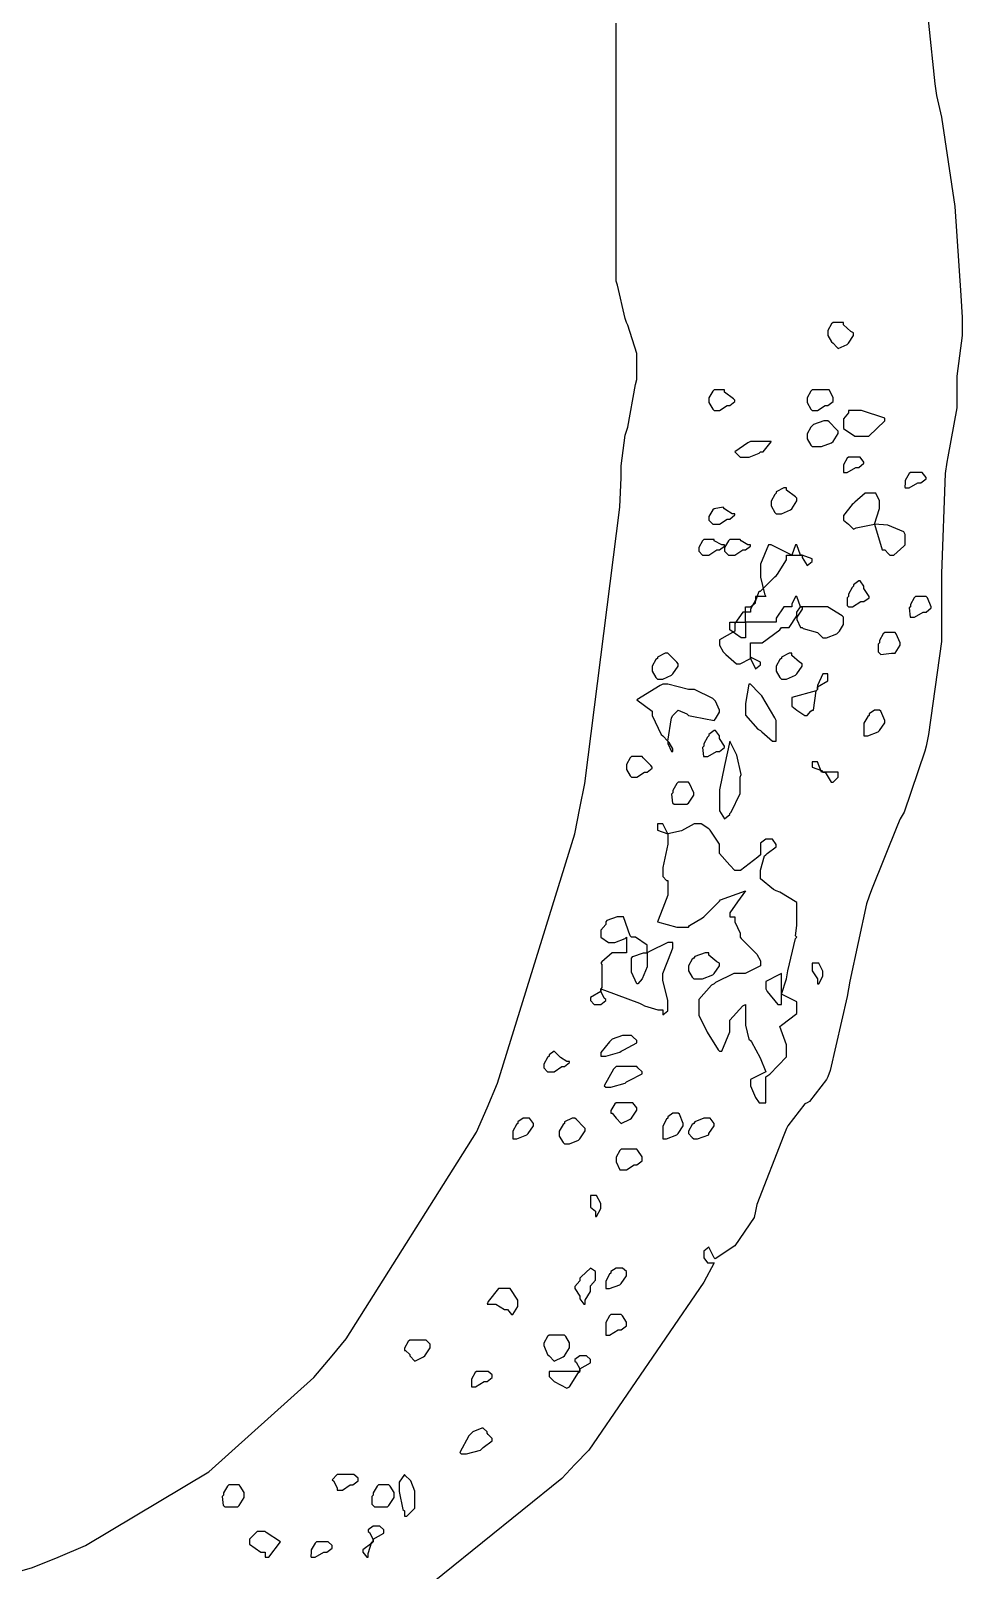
# Model space of a CAD drawing. Extents: x 71 to 283, y 22 to 328.
# Drawn here: x 180.54 to 186.9, y 55.51 to 66.02 of the extents above; entities that cross this region are included whole.
import ezdxf

# ---------------------------------------------------------------- set-up
doc = ezdxf.new("R2010")
doc.units = 0
doc.header["$MEASUREMENT"] = 0

msp = doc.modelspace()

# ---------------------------------------------------------------- linework, layer by layer
at = {"color": 7}
for points in [[(186.628, 66.4905), (186.716, 65.6608), (186.726, 65.5807), (186.76, 65.4322), (186.852, 64.8229), (186.892, 64.2151), (186.902, 64.0652), (186.902, 64.0652), (186.902, 63.9424), (186.866, 63.664), (186.866, 63.5702), (186.866, 63.4478), (186.804, 63.1126), (186.796, 63.077), (186.786, 62.9984), (186.76, 62.3164), (186.76, 62.0889), (186.76, 61.8518), (186.672, 61.2165), (186.655, 61.1367), (186.646, 61.1022), (186.505, 60.6859), (186.479, 60.6418), (186.461, 60.5977), (186.283, 60.1567), (186.267, 60.1126), (186.249, 60.0604), (186.134, 59.5327), (186.126, 59.479), (186.116, 59.4265), (186.001, 58.922), (185.984, 58.8779), (185.975, 58.8617), (185.86, 58.7114), (185.844, 58.7015), (185.826, 58.6934), (185.71, 58.5431), (185.702, 58.5251), (185.684, 58.481), (185.499, 58.0058), (185.491, 57.9617), (185.481, 57.9176), (185.349, 57.7247), (185.215, 57.6365), (185.208, 57.6432), (185.172, 57.7152), (185.172, 57.7152), (185.138, 57.6887), (185.138, 57.6792), (185.138, 57.6792), (185.138, 57.6531), (185.138, 57.6432), (185.138, 57.6432), (185.163, 57.609), (185.172, 57.609), (185.172, 57.609), (185.208, 57.609), (185.208, 57.609), (185.137, 57.4767), (184.352, 56.3301), (184.256, 56.2321), (184.168, 56.1358), (183.084, 55.2619)], [(179.638, 55.2633), (180.552, 55.5279), (180.728, 55.5985), (180.913, 55.6782), (181.755, 56.1813), (182.474, 56.8247), (182.598, 56.9736), (182.695, 57.0893), (183.585, 58.5004), (183.657, 58.6673), (183.727, 58.8352), (184.255, 60.5374), (184.29, 60.7138), (184.325, 60.8817), (184.563, 62.7683), (184.573, 62.9708), (184.573, 63.0509), (184.599, 63.2615), (184.609, 63.2876), (184.617, 63.3155), (184.67, 63.6062), (184.679, 63.6404), (184.679, 63.6683), (184.679, 63.7275), (184.679, 63.7466), (184.679, 63.8182), (184.617, 64.0126), (184.609, 64.0292), (184.599, 64.0567), (184.547, 64.2856), (184.539, 64.3117), (184.539, 64.3393), (184.539, 64.3985), (184.539, 64.4179), (184.539, 64.7361), (184.539, 65.4498), (184.539, 65.6869), (184.539, 65.7849), (184.539, 66.004), (184.539, 66.0756)]]:
    msp.add_lwpolyline(points, dxfattribs=at)
for points in [[(186.09, 64.0292), (186.072, 64.0292), (186.032, 64.0292), (186.02, 64.0292), (186.01, 64.0211), (185.984, 63.9755), (185.984, 63.959), (185.984, 63.9424), (186.01, 63.8983), (186.02, 63.8888), (186.02, 63.8888), (186.045, 63.8623), (186.054, 63.8528), (186.054, 63.8528), (186.116, 63.8803), (186.126, 63.8888), (186.126, 63.8888), (186.16, 63.9424), (186.16, 63.959), (186.142, 63.9685), (186.09, 64.014), (186.09, 64.0292)], [(185.279, 63.5702), (185.261, 63.5702), (185.221, 63.5702), (185.208, 63.5702), (185.199, 63.5621), (185.172, 63.5166), (185.172, 63.5), (185.172, 63.4834), (185.199, 63.4393), (185.208, 63.4298), (185.208, 63.4298), (185.234, 63.4298), (185.244, 63.4298), (185.244, 63.4298), (185.297, 63.464), (185.315, 63.464), (185.315, 63.464), (185.349, 63.4919), (185.349, 63.5), (185.339, 63.5095), (185.279, 63.555), (185.279, 63.5702)], [(185.984, 63.5702), (185.957, 63.5702), (185.897, 63.5702), (185.878, 63.5702), (185.868, 63.5621), (185.844, 63.5166), (185.844, 63.5), (185.844, 63.4834), (185.868, 63.4393), (185.878, 63.4298), (185.878, 63.4298), (185.914, 63.4298), (185.914, 63.4298), (185.914, 63.4298), (185.966, 63.464), (185.984, 63.464), (185.984, 63.464), (186.02, 63.4919), (186.02, 63.5), (186.02, 63.518), (185.993, 63.5702), (185.984, 63.5702)], [(186.373, 63.3596), (186.373, 63.3772), (186.213, 63.4298), (186.16, 63.4298), (186.16, 63.4298), (186.126, 63.4298), (186.126, 63.4298), (186.126, 63.4132), (186.09, 63.3734), (186.09, 63.3596), (186.09, 63.3596), (186.09, 63.3331), (186.09, 63.3236), (186.09, 63.307), (186.169, 63.2534), (186.196, 63.2534), (186.196, 63.2534), (186.221, 63.2534), (186.231, 63.2534), (186.265, 63.2534), (186.373, 63.3596), (186.373, 63.3596)], [(185.984, 63.3596), (185.957, 63.3596), (185.886, 63.3331), (185.878, 63.3236), (185.868, 63.3155), (185.844, 63.27), (185.844, 63.2534), (185.844, 63.2368), (185.868, 63.1927), (185.878, 63.1832), (185.878, 63.1832), (185.904, 63.1832), (185.914, 63.1832), (185.94, 63.1832), (186.01, 63.2093), (186.02, 63.2174), (186.02, 63.2174), (186.054, 63.2714), (186.054, 63.2876), (186.045, 63.2975), (185.993, 63.3511), (185.984, 63.3596)], [(185.597, 63.2174), (185.561, 63.2174), (185.481, 63.2174), (185.455, 63.2174), (185.437, 63.2093), (185.349, 63.1472), (185.349, 63.1472), (185.349, 63.1472), (185.375, 63.1211), (185.385, 63.1112), (185.385, 63.1112), (185.421, 63.1112), (185.421, 63.1112), (185.447, 63.1112), (185.516, 63.1391), (185.525, 63.1472), (185.543, 63.1472), (185.598, 63.216), (185.597, 63.2174), (185.597, 63.2174), (185.597, 63.2174), (185.597, 63.2174)], [(186.09, 63.0068), (186.09, 63.0068), (186.09, 63.0068), (186.09, 63.0068), (186.116, 63.0068), (186.176, 63.041), (186.196, 63.041), (186.196, 63.041), (186.231, 63.0686), (186.231, 63.077), (186.231, 63.077), (186.205, 63.1112), (186.196, 63.1112), (186.178, 63.1112), (186.139, 63.1112), (186.126, 63.1112), (186.116, 63.1031), (186.09, 63.0576), (186.09, 63.041), (186.09, 63.041), (186.09, 63.0163), (186.09, 63.0068)], [(186.513, 62.9006), (186.539, 62.9006), (186.599, 62.9348), (186.619, 62.9348), (186.619, 62.9348), (186.655, 62.9627), (186.655, 62.9708), (186.655, 62.9708), (186.628, 63.0068), (186.619, 63.0068), (186.601, 63.0068), (186.562, 63.0068), (186.549, 63.0068), (186.539, 62.9984), (186.513, 62.9514), (186.513, 62.9348), (186.513, 62.9348), (186.509, 62.9049), (186.513, 62.9006)], [(185.702, 62.9006), (185.702, 62.9006), (185.702, 62.9006), (185.702, 62.9006), (185.684, 62.9006), (185.631, 62.8745), (185.631, 62.8646), (185.622, 62.8565), (185.597, 62.811), (185.597, 62.7944), (185.597, 62.7779), (185.622, 62.7338), (185.631, 62.7242), (185.631, 62.7242), (185.657, 62.7242), (185.667, 62.7242), (185.667, 62.7242), (185.728, 62.7503), (185.738, 62.7585), (185.738, 62.7585), (185.773, 62.8124), (185.773, 62.8304), (185.764, 62.84), (185.702, 62.8855), (185.702, 62.9006)], [(185.279, 62.7585), (185.279, 62.7585), (185.279, 62.7585), (185.279, 62.7585), (185.27, 62.7683), (185.208, 62.7585), (185.208, 62.7585), (185.199, 62.7503), (185.172, 62.7048), (185.172, 62.6883), (185.172, 62.6801), (185.199, 62.654), (185.208, 62.654), (185.208, 62.654), (185.234, 62.654), (185.244, 62.654), (185.244, 62.654), (185.297, 62.6883), (185.315, 62.6883), (185.315, 62.6883), (185.349, 62.7158), (185.349, 62.7242), (185.331, 62.7242), (185.287, 62.7503), (185.279, 62.7585)], [(186.303, 62.654), (186.303, 62.654), (186.355, 62.4777), (186.373, 62.4777), (186.373, 62.4777), (186.398, 62.4512), (186.407, 62.4417), (186.434, 62.4417), (186.504, 62.5038), (186.513, 62.5119), (186.513, 62.5299), (186.513, 62.5697), (186.513, 62.5821), (186.504, 62.6001), (186.395, 62.6456), (186.303, 62.654), (186.303, 62.654), (186.303, 62.654), (186.337, 62.7599), (186.337, 62.7944), (186.337, 62.8124), (186.311, 62.8646), (186.303, 62.8646), (186.303, 62.8646), (186.275, 62.8646), (186.267, 62.8646), (186.239, 62.8646), (186.169, 62.804), (186.16, 62.7944), (186.151, 62.7863), (186.09, 62.7133), (186.09, 62.6883), (186.09, 62.6801), (186.126, 62.654), (186.126, 62.654), (186.126, 62.654), (186.16, 62.6181), (186.16, 62.6181), (186.177, 62.6276), (186.303, 62.654), (186.303, 62.654)], [(185.208, 62.5479), (185.19, 62.5479), (185.15, 62.5479), (185.138, 62.5479), (185.128, 62.5394), (185.102, 62.4939), (185.102, 62.4777), (185.102, 62.4692), (185.128, 62.4417), (185.138, 62.4417), (185.138, 62.4417), (185.163, 62.4417), (185.172, 62.4417), (185.172, 62.4417), (185.226, 62.4777), (185.244, 62.4777), (185.244, 62.4777), (185.279, 62.5038), (185.279, 62.5119), (185.261, 62.5119), (185.208, 62.5394), (185.208, 62.5479)], [(185.808, 62.0889), (185.808, 62.0723), (185.773, 62.0187), (185.773, 62.0187), (185.773, 62.0021), (185.798, 61.9485), (185.808, 61.9485), (185.816, 61.94), (185.914, 61.9125), (185.914, 61.9125), (185.95, 61.8765), (185.976, 61.8765), (186.045, 61.9044), (186.054, 61.9125), (186.063, 61.922), (186.09, 61.9675), (186.09, 61.9827), (186.09, 61.9827), (186.09, 62.0102), (186.09, 62.0187), (186.081, 62.0282), (185.981, 62.0889), (185.95, 62.0889), (185.95, 62.0889), (185.842, 62.0889), (185.808, 62.0889), (185.798, 62.0889), (185.773, 62.1591), (185.773, 62.1591), (185.764, 62.1591), (185.738, 62.1069), (185.738, 62.0889), (185.738, 62.0889), (185.71, 62.0889), (185.702, 62.0889), (185.684, 62.0889), (185.631, 62.0102), (185.631, 61.9827), (185.578, 61.9827), (185.459, 61.9827), (185.421, 61.9827), (185.421, 62.0102), (185.421, 62.0695), (185.421, 62.0889), (185.421, 62.0889), (185.455, 62.0889), (185.455, 62.0889), (185.455, 62.0889), (185.491, 62.1164), (185.491, 62.1249), (185.491, 62.1249), (185.516, 62.1951), (185.525, 62.1951), (185.534, 62.2046), (185.622, 62.2928), (185.631, 62.3013), (185.64, 62.3108), (185.702, 62.4099), (185.702, 62.4417), (185.728, 62.4417), (185.787, 62.4417), (185.808, 62.4417), (185.808, 62.4251), (185.844, 62.3715), (185.844, 62.3715), (185.844, 62.3715), (185.878, 62.3976), (185.878, 62.4057), (185.878, 62.4156), (185.808, 62.4417), (185.808, 62.4417), (185.798, 62.4417), (185.773, 62.5119), (185.773, 62.5119), (185.764, 62.5119), (185.738, 62.4417), (185.738, 62.4417), (185.738, 62.4417), (185.597, 62.5119), (185.597, 62.5119), (185.579, 62.5119), (185.525, 62.3796), (185.525, 62.3355), (185.525, 62.2914), (185.552, 62.1771), (185.561, 62.1591), (185.543, 62.1591), (185.503, 62.1591), (185.491, 62.1591), (185.491, 62.133), (185.455, 62.0737), (185.455, 62.0529), (185.455, 62.0529), (185.429, 62.0529), (185.421, 62.0529), (185.403, 62.0529), (185.349, 61.9746), (185.349, 61.9485), (185.349, 61.922), (185.244, 61.8628), (185.244, 61.8423), (185.244, 61.8257), (185.269, 61.7816), (185.279, 61.7721), (185.287, 61.7636), (185.36, 61.7001), (185.385, 61.7001), (185.455, 61.7361), (185.491, 61.6659), (185.491, 61.6659), (185.525, 61.692), (185.525, 61.7001), (185.525, 61.71), (185.461, 61.7418), (185.455, 61.7361), (185.455, 61.7636), (185.455, 61.8229), (185.455, 61.8423), (185.455, 61.8423), (185.491, 61.8423), (185.491, 61.8423), (185.535, 61.8423), (185.657, 61.9305), (185.667, 61.9485), (185.667, 61.9485), (185.692, 61.9485), (185.702, 61.9485), (185.72, 61.9485), (185.773, 62.0268), (185.773, 62.0529), (185.773, 62.0529), (185.798, 62.0889), (185.808, 62.0889)], [(185.385, 62.5479), (185.367, 62.5479), (185.327, 62.5479), (185.315, 62.5479), (185.305, 62.5394), (185.279, 62.4939), (185.279, 62.4777), (185.279, 62.4692), (185.305, 62.4417), (185.315, 62.4417), (185.315, 62.4417), (185.339, 62.4417), (185.349, 62.4417), (185.349, 62.4417), (185.403, 62.4777), (185.421, 62.4777), (185.421, 62.4777), (185.455, 62.5038), (185.455, 62.5119), (185.437, 62.5119), (185.393, 62.5394), (185.385, 62.5479)], [(186.126, 62.0889), (186.152, 62.0889), (186.21, 62.1249), (186.231, 62.1249), (186.231, 62.1249), (186.267, 62.151), (186.267, 62.1591), (186.267, 62.1591), (186.231, 62.2131), (186.231, 62.2293), (186.231, 62.2293), (186.205, 62.2653), (186.196, 62.2653), (186.196, 62.2653), (186.16, 62.2392), (186.16, 62.2293), (186.151, 62.2212), (186.126, 62.1757), (186.126, 62.1591), (186.116, 62.151), (186.116, 62.0984), (186.126, 62.0889)], [(186.549, 62.0187), (186.575, 62.0187), (186.635, 62.0529), (186.655, 62.0529), (186.655, 62.0529), (186.69, 62.0808), (186.69, 62.0889), (186.69, 62.0889), (186.664, 62.151), (186.655, 62.1591), (186.637, 62.1591), (186.596, 62.1591), (186.583, 62.1591), (186.574, 62.151), (186.549, 62.1055), (186.549, 62.0889), (186.539, 62.0808), (186.546, 62.0187), (186.549, 62.0187)], [(185.421, 61.9827), (185.421, 61.9566), (185.421, 61.8973), (185.421, 61.8765), (185.393, 61.8765), (185.315, 61.9305), (185.315, 61.9485), (185.315, 61.9485), (185.315, 61.9746), (185.315, 61.9827), (185.341, 61.9827), (185.4, 61.9827), (185.421, 61.9827)], [(186.337, 61.7721), (186.345, 61.7636), (186.418, 61.7721), (186.443, 61.7721), (186.443, 61.7721), (186.479, 61.8257), (186.479, 61.8423), (186.479, 61.8423), (186.451, 61.9044), (186.443, 61.9125), (186.425, 61.9125), (186.385, 61.9125), (186.373, 61.9125), (186.363, 61.9044), (186.337, 61.8589), (186.337, 61.8423), (186.327, 61.8338), (186.327, 61.7816), (186.337, 61.7721)], [(184.892, 61.7721), (184.874, 61.7721), (184.82, 61.7456), (184.82, 61.7361), (184.81, 61.728), (184.785, 61.6825), (184.785, 61.6659), (184.785, 61.6493), (184.81, 61.6052), (184.82, 61.5957), (184.82, 61.5957), (184.846, 61.5957), (184.856, 61.5957), (184.856, 61.5957), (184.916, 61.6218), (184.926, 61.6299), (184.926, 61.6299), (184.962, 61.6839), (184.962, 61.7001), (184.952, 61.71), (184.9, 61.7636), (184.892, 61.7721)], [(185.738, 61.7721), (185.738, 61.7721), (185.738, 61.7721), (185.738, 61.7721), (185.72, 61.7721), (185.667, 61.7456), (185.667, 61.7361), (185.657, 61.728), (185.631, 61.6825), (185.631, 61.6659), (185.631, 61.6493), (185.657, 61.6052), (185.667, 61.5957), (185.667, 61.5957), (185.692, 61.5957), (185.702, 61.5957), (185.702, 61.5957), (185.764, 61.6218), (185.773, 61.6299), (185.773, 61.6299), (185.808, 61.6839), (185.808, 61.7001), (185.79, 61.71), (185.738, 61.7569), (185.738, 61.7721)], [(185.914, 61.5237), (185.904, 61.5156), (185.738, 61.4701), (185.738, 61.4535), (185.738, 61.4535), (185.738, 61.4288), (185.738, 61.4193), (185.738, 61.4109), (185.773, 61.3833), (185.773, 61.3833), (185.773, 61.3833), (185.826, 61.3473), (185.844, 61.3473), (185.844, 61.3473), (185.868, 61.3752), (185.878, 61.3833), (185.886, 61.3833), (185.904, 61.5156), (185.914, 61.5237), (185.914, 61.5417), (185.984, 61.583), (185.984, 61.5957), (185.984, 61.5957), (185.984, 61.6218), (185.984, 61.6299), (185.984, 61.6299), (185.958, 61.6299), (185.95, 61.6299), (185.95, 61.6299), (185.914, 61.5516), (185.914, 61.5237)], [(185.208, 61.3131), (185.216, 61.3227), (185.244, 61.3682), (185.244, 61.3833), (185.244, 61.3833), (185.216, 61.4454), (185.208, 61.4535), (185.199, 61.4634), (185.073, 61.5237), (185.032, 61.5237), (185.032, 61.5237), (184.892, 61.5597), (184.892, 61.5597), (184.892, 61.5597), (184.856, 61.5597), (184.856, 61.5597), (184.838, 61.5516), (184.679, 61.4535), (184.679, 61.4535), (184.679, 61.4535), (184.785, 61.3752), (184.785, 61.3473), (184.785, 61.3473), (184.846, 61.2165), (184.856, 61.2069), (184.856, 61.2069), (184.892, 61.171), (184.892, 61.171), (184.892, 61.1547), (184.916, 61.1008), (184.926, 61.1008), (184.926, 61.1188), (184.9, 61.1628), (184.892, 61.171), (184.892, 61.171), (184.916, 61.3311), (184.926, 61.3473), (184.962, 61.3833), (184.962, 61.3833), (185.022, 61.3572), (185.032, 61.3473), (185.067, 61.3392), (185.208, 61.3131), (185.208, 61.3131)], [(185.631, 61.171), (185.631, 61.2069), (185.631, 61.287), (185.631, 61.3131), (185.622, 61.3311), (185.534, 61.4811), (185.525, 61.4895), (185.516, 61.499), (185.455, 61.5597), (185.455, 61.5597), (185.445, 61.5597), (185.421, 61.4274), (185.421, 61.3833), (185.421, 61.3488), (185.507, 61.2525), (185.525, 61.2429), (185.534, 61.2345), (185.607, 61.171), (185.631, 61.171)], [(186.231, 61.2069), (186.231, 61.2069), (186.231, 61.2069), (186.231, 61.2069), (186.257, 61.2069), (186.327, 61.2345), (186.337, 61.2429), (186.337, 61.2429), (186.373, 61.2965), (186.373, 61.3131), (186.373, 61.3131), (186.345, 61.3752), (186.337, 61.3833), (186.337, 61.3833), (186.311, 61.3833), (186.303, 61.3833), (186.303, 61.3833), (186.267, 61.3572), (186.267, 61.3473), (186.257, 61.3392), (186.231, 61.2937), (186.231, 61.2771), (186.231, 61.2606), (186.231, 61.2069), (186.231, 61.2069)], [(185.138, 61.0665), (185.164, 61.0665), (185.224, 61.1008), (185.244, 61.1008), (185.244, 61.1008), (185.279, 61.1283), (185.279, 61.1367), (185.279, 61.1367), (185.244, 61.1904), (185.244, 61.2069), (185.244, 61.2069), (185.216, 61.2429), (185.208, 61.2429), (185.208, 61.2429), (185.172, 61.2165), (185.172, 61.2069), (185.163, 61.1988), (185.138, 61.1533), (185.138, 61.1367), (185.128, 61.1283), (185.135, 61.0665), (185.138, 61.0665)], [(185.315, 61.171), (185.315, 61.171), (185.279, 61.0044), (185.244, 60.839), (185.244, 60.784), (185.244, 60.7674), (185.244, 60.7275), (185.244, 60.7138), (185.244, 60.6958), (185.279, 60.6418), (185.279, 60.6418), (185.279, 60.6418), (185.315, 60.6697), (185.315, 60.6778), (185.323, 60.6873), (185.385, 60.8129), (185.385, 60.8542), (185.385, 60.8722), (185.385, 60.912), (185.385, 60.9244), (185.393, 60.9424), (185.363, 61.0747), (185.315, 61.171), (185.315, 61.171)], [(184.715, 61.0665), (184.697, 61.0665), (184.656, 61.0665), (184.643, 61.0665), (184.634, 61.0581), (184.609, 61.0112), (184.609, 60.9946), (184.609, 60.9783), (184.634, 60.9342), (184.643, 60.9244), (184.643, 60.9244), (184.67, 60.9244), (184.679, 60.9244), (184.679, 60.9244), (184.731, 60.9604), (184.749, 60.9604), (184.749, 60.9604), (184.785, 60.9865), (184.785, 60.9946), (184.775, 61.0044), (184.723, 61.0581), (184.715, 61.0665)], [(185.95, 60.9604), (185.966, 60.9604), (186.006, 60.8902), (186.02, 60.8902), (186.02, 60.8902), (186.045, 60.9163), (186.054, 60.9244), (186.054, 60.9244), (186.054, 60.9519), (186.054, 60.9604), (186.028, 60.9604), (185.95, 60.9604), (185.95, 60.9604), (185.94, 60.9604), (185.914, 61.0306), (185.914, 61.0306), (185.914, 61.0306), (185.886, 61.0306), (185.878, 61.0306), (185.878, 61.0306), (185.878, 61.0044), (185.878, 60.9946), (185.878, 60.9946), (185.94, 60.9699), (185.95, 60.9604)], [(184.926, 60.748), (184.926, 60.748), (184.926, 60.748), (184.926, 60.748), (184.934, 60.7399), (185.022, 60.7399), (185.032, 60.748), (185.032, 60.748), (185.068, 60.802), (185.068, 60.8182), (185.068, 60.8182), (185.04, 60.8817), (185.032, 60.8902), (185.014, 60.8902), (184.974, 60.8902), (184.962, 60.8902), (184.952, 60.8817), (184.926, 60.8348), (184.926, 60.8182), (184.916, 60.8101), (184.923, 60.748), (184.926, 60.748)], [(185.773, 59.8318), (185.773, 59.8318), (185.773, 59.8318), (185.773, 59.8318), (185.764, 59.8413), (185.773, 59.913), (185.773, 59.9362), (185.773, 59.9641), (185.773, 60.0234), (185.773, 60.0424), (185.773, 60.0699), (185.657, 60.1405), (185.631, 60.1486), (185.613, 60.1581), (185.525, 60.2312), (185.525, 60.2548), (185.525, 60.2904), (185.552, 60.3871), (185.561, 60.3952), (185.569, 60.4051), (185.631, 60.4502), (185.631, 60.4654), (185.631, 60.4654), (185.605, 60.5014), (185.597, 60.5014), (185.597, 60.5014), (185.569, 60.5014), (185.561, 60.5014), (185.561, 60.5014), (185.525, 60.4753), (185.525, 60.4654), (185.525, 60.4492), (185.525, 60.409), (185.525, 60.3952), (185.507, 60.3786), (185.388, 60.289), (185.349, 60.289), (185.315, 60.325), (185.315, 60.325), (185.244, 60.4051), (185.244, 60.4312), (185.244, 60.4668), (185.181, 60.5635), (185.172, 60.5716), (185.172, 60.5716), (185.119, 60.6076), (185.102, 60.6076), (185.072, 60.6076), (184.984, 60.5592), (184.892, 60.5374), (184.892, 60.5374), (184.856, 60.6076), (184.856, 60.6076), (184.828, 60.6076), (184.82, 60.6076), (184.82, 60.6076), (184.82, 60.5815), (184.82, 60.5716), (184.82, 60.5635), (184.892, 60.5374), (184.892, 60.5374), (184.892, 60.4668), (184.856, 60.3084), (184.856, 60.2548), (184.856, 60.2463), (184.882, 60.2188), (184.892, 60.2188), (184.892, 60.2022), (184.892, 60.1624), (184.892, 60.1486), (184.892, 60.1197), (184.856, 60.0301), (184.82, 59.9362), (184.82, 59.9362), (184.82, 59.9362), (184.952, 59.902), (184.996, 59.902), (184.996, 59.902), (185.032, 59.902), (185.032, 59.902), (185.04, 59.9115), (185.128, 59.9641), (185.138, 59.9722), (185.146, 59.9817), (185.234, 60.0699), (185.244, 60.0784), (185.252, 60.0879), (185.421, 60.1486), (185.421, 60.1486), (185.421, 60.1486), (185.367, 60.0742), (185.315, 59.9983), (185.315, 59.9722), (185.315, 59.9722), (185.339, 59.9722), (185.349, 59.9722), (185.349, 59.9376), (185.385, 59.8593), (185.385, 59.8318), (185.393, 59.8234), (185.481, 59.7352), (185.491, 59.7256), (185.499, 59.7172), (185.525, 59.6717), (185.525, 59.6554), (185.525, 59.6374), (185.419, 59.5835), (185.385, 59.5835), (185.341, 59.5835), (185.216, 59.5231), (185.208, 59.5133), (185.19, 59.5051), (185.102, 59.406), (185.102, 59.3729), (185.102, 59.3729), (185.102, 59.3467), (185.102, 59.3369), (185.102, 59.2998), (185.159, 59.1841), (185.234, 59.0642), (185.244, 59.0543), (185.261, 59.0543), (185.315, 59.1866), (185.315, 59.2307), (185.315, 59.2667), (185.403, 59.3644), (185.421, 59.3729), (185.421, 59.3467), (185.421, 59.2875), (185.421, 59.2667), (185.421, 59.2321), (185.445, 59.1358), (185.455, 59.1263), (185.463, 59.1178), (185.521, 59.0077), (185.561, 58.9139), (185.561, 58.9139), (185.561, 58.9139), (185.455, 58.8617), (185.455, 58.8437), (185.455, 58.8176), (185.491, 58.7375), (185.491, 58.7375), (185.491, 58.7375), (185.516, 58.7015), (185.525, 58.7015), (185.525, 58.7015), (185.561, 58.7015), (185.561, 58.7015), (185.561, 58.7456), (185.561, 58.8451), (185.561, 58.8779), (185.587, 58.8959), (185.702, 59.0158), (185.702, 59.0543), (185.702, 59.0984), (185.657, 59.2226), (185.667, 59.2307), (185.667, 59.2307), (185.773, 59.3108), (185.773, 59.3369), (185.773, 59.3369), (185.773, 59.3644), (185.773, 59.3729), (185.773, 59.3908), (185.667, 59.4431), (185.667, 59.4431), (185.702, 59.5492), (185.71, 59.6029), (185.764, 59.8234), (185.773, 59.8318)], [(184.433, 59.479), (184.433, 59.461), (184.362, 59.4212), (184.362, 59.4071), (184.362, 59.399), (184.387, 59.3729), (184.397, 59.3729), (184.397, 59.3729), (184.423, 59.3729), (184.433, 59.3729), (184.433, 59.3729), (184.467, 59.399), (184.467, 59.4071), (184.457, 59.4169), (184.433, 59.4639), (184.433, 59.479), (184.459, 59.4706), (184.697, 59.3824), (184.715, 59.3729), (184.731, 59.3644), (184.824, 59.3369), (184.856, 59.3369), (184.856, 59.3369), (184.856, 59.3122), (184.856, 59.3027), (184.856, 59.3027), (184.892, 59.3288), (184.892, 59.3369), (184.892, 59.399), (184.856, 59.5383), (184.856, 59.5835), (184.856, 59.5835), (184.916, 59.7337), (184.926, 59.7598), (184.926, 59.7598), (184.926, 59.7958), (184.926, 59.7958), (184.926, 59.7958), (184.9, 59.7958), (184.892, 59.7958), (184.892, 59.7958), (184.766, 59.7352), (184.749, 59.7256), (184.749, 59.7256), (184.749, 59.7517), (184.749, 59.7598), (184.749, 59.7778), (184.67, 59.8318), (184.643, 59.8318), (184.634, 59.8413), (184.588, 59.9722), (184.573, 59.9722), (184.545, 59.9722), (184.475, 59.9461), (184.467, 59.9362), (184.467, 59.92), (184.433, 59.8798), (184.433, 59.866), (184.433, 59.866), (184.433, 59.8413), (184.433, 59.8318), (184.433, 59.8318), (184.485, 59.7958), (184.503, 59.7958), (184.529, 59.7958), (184.599, 59.8234), (184.609, 59.8318), (184.609, 59.8054), (184.609, 59.7461), (184.609, 59.7256), (184.591, 59.7256), (184.551, 59.7256), (184.539, 59.7256), (184.511, 59.7256), (184.441, 59.665), (184.433, 59.6554), (184.441, 59.647), (184.441, 59.4886), (184.433, 59.479)], [(184.749, 59.7256), (184.749, 59.709), (184.749, 59.6692), (184.749, 59.6554), (184.749, 59.629), (184.715, 59.5492), (184.715, 59.5492), (184.715, 59.5492), (184.687, 59.5133), (184.679, 59.5133), (184.679, 59.5133), (184.643, 59.5933), (184.643, 59.6194), (184.643, 59.6374), (184.643, 59.6773), (184.643, 59.6896), (184.652, 59.6995), (184.725, 59.7256), (184.749, 59.7256)], [(185.172, 59.7256), (185.172, 59.7256), (185.172, 59.7256), (185.172, 59.7256), (185.146, 59.7256), (185.076, 59.6995), (185.068, 59.6896), (185.058, 59.6815), (185.032, 59.636), (185.032, 59.6194), (185.032, 59.6029), (185.058, 59.5588), (185.068, 59.5492), (185.068, 59.5492), (185.093, 59.5492), (185.102, 59.5492), (185.128, 59.5492), (185.199, 59.5753), (185.208, 59.5835), (185.208, 59.5835), (185.244, 59.6374), (185.244, 59.6554), (185.226, 59.665), (185.172, 59.7105), (185.172, 59.7256)], [(185.878, 59.6194), (185.878, 59.6029), (185.914, 59.5492), (185.914, 59.5492), (185.914, 59.5492), (185.914, 59.5231), (185.914, 59.5133), (185.922, 59.5133), (185.95, 59.5672), (185.95, 59.5835), (185.95, 59.6015), (185.922, 59.6554), (185.914, 59.6554), (185.914, 59.6554), (185.886, 59.6554), (185.878, 59.6554), (185.878, 59.6554), (185.878, 59.629), (185.878, 59.6194)], [(185.667, 59.3729), (185.667, 59.4265), (185.667, 59.545), (185.667, 59.5835), (185.649, 59.5753), (185.561, 59.5298), (185.561, 59.5133), (185.561, 59.5133), (185.561, 59.4886), (185.561, 59.479), (185.569, 59.461), (185.642, 59.3729), (185.667, 59.3729)], [(184.433, 59.0201), (184.433, 59.0201), (184.433, 59.0201), (184.433, 59.0201), (184.467, 59.0201), (184.563, 59.0462), (184.573, 59.0543), (184.59, 59.0642), (184.679, 59.1111), (184.679, 59.1263), (184.679, 59.1263), (184.652, 59.1524), (184.643, 59.1605), (184.643, 59.1605), (184.609, 59.1605), (184.609, 59.1605), (184.581, 59.1605), (184.511, 59.1358), (184.503, 59.1263), (184.493, 59.1178), (184.433, 59.0448), (184.433, 59.0201)], [(184.15, 59.0201), (184.114, 59.0543), (184.114, 59.0543), (184.08, 59.0296), (184.08, 59.0201), (184.07, 59.0116), (184.044, 58.9661), (184.044, 58.9499), (184.044, 58.9414), (184.07, 58.9139), (184.08, 58.9139), (184.08, 58.9139), (184.114, 58.9139), (184.114, 58.9139), (184.114, 58.9139), (184.168, 58.9499), (184.186, 58.9499), (184.186, 58.9499), (184.22, 58.976), (184.22, 58.9841), (184.202, 58.9841), (184.158, 59.0116), (184.15, 59.0201)], [(184.467, 58.8077), (184.501, 58.8077), (184.599, 58.8352), (184.609, 58.8437), (184.626, 58.8532), (184.715, 58.8987), (184.715, 58.9139), (184.715, 58.9139), (184.687, 58.9414), (184.679, 58.9499), (184.643, 58.9499), (184.565, 58.9499), (184.539, 58.9499), (184.521, 58.9319), (184.457, 58.8176), (184.467, 58.8077), (184.467, 58.8077), (184.467, 58.8077), (184.467, 58.8077)], [(184.539, 58.5971), (184.573, 58.5611), (184.573, 58.5611), (184.634, 58.5886), (184.643, 58.5971), (184.643, 58.5971), (184.679, 58.6507), (184.679, 58.6673), (184.679, 58.6673), (184.652, 58.7015), (184.643, 58.7015), (184.617, 58.7015), (184.558, 58.7015), (184.539, 58.7015), (184.529, 58.6934), (184.503, 58.6479), (184.503, 58.6313), (184.511, 58.6313), (184.539, 58.5971), (184.539, 58.5971)], [(183.833, 58.4549), (183.833, 58.4549), (183.833, 58.4549), (183.833, 58.4549), (183.859, 58.4549), (183.928, 58.4824), (183.938, 58.4909), (183.938, 58.4909), (183.974, 58.5445), (183.974, 58.5611), (183.974, 58.5611), (183.946, 58.5971), (183.938, 58.5971), (183.938, 58.5971), (183.912, 58.5971), (183.903, 58.5971), (183.903, 58.5971), (183.867, 58.5706), (183.867, 58.5611), (183.858, 58.553), (183.833, 58.5075), (183.833, 58.4909), (183.833, 58.4549)], [(184.256, 58.5971), (184.238, 58.5971), (184.186, 58.5706), (184.186, 58.5611), (184.176, 58.553), (184.15, 58.5075), (184.15, 58.4909), (184.15, 58.4743), (184.176, 58.4302), (184.186, 58.4207), (184.186, 58.4207), (184.211, 58.4207), (184.22, 58.4207), (184.22, 58.4207), (184.281, 58.4468), (184.29, 58.4549), (184.29, 58.4549), (184.326, 58.5089), (184.326, 58.5251), (184.317, 58.535), (184.264, 58.5886), (184.256, 58.5971)], [(184.856, 58.4549), (184.856, 58.4549), (184.856, 58.4549), (184.856, 58.4549), (184.882, 58.4549), (184.952, 58.4824), (184.962, 58.4909), (184.962, 58.4909), (184.996, 58.5445), (184.996, 58.5611), (184.996, 58.5611), (184.97, 58.6232), (184.962, 58.6313), (184.962, 58.6313), (184.934, 58.6313), (184.926, 58.6313), (184.926, 58.6313), (184.892, 58.6066), (184.892, 58.5971), (184.882, 58.5886), (184.856, 58.5417), (184.856, 58.5251), (184.856, 58.5089), (184.856, 58.4687), (184.856, 58.4549)], [(185.068, 58.4549), (185.094, 58.4549), (185.172, 58.4824), (185.172, 58.4909), (185.172, 58.4909), (185.208, 58.5445), (185.208, 58.5611), (185.208, 58.5611), (185.181, 58.5971), (185.172, 58.5971), (185.172, 58.5971), (185.146, 58.5971), (185.138, 58.5971), (185.138, 58.5971), (185.076, 58.5706), (185.068, 58.5611), (185.058, 58.553), (185.032, 58.5075), (185.032, 58.4909), (185.032, 58.4909), (185.058, 58.4648), (185.068, 58.4549)], [(184.573, 58.2443), (184.573, 58.2443), (184.609, 58.2443), (184.609, 58.2443), (184.609, 58.2443), (184.661, 58.2785), (184.679, 58.2785), (184.679, 58.2785), (184.715, 58.3061), (184.715, 58.3145), (184.715, 58.3325), (184.687, 58.3766), (184.679, 58.3847), (184.652, 58.3847), (184.592, 58.3847), (184.573, 58.3847), (184.563, 58.3766), (184.539, 58.3311), (184.539, 58.3145), (184.539, 58.2979), (184.563, 58.2443), (184.573, 58.2443)], [(184.362, 57.996), (184.362, 57.9878), (184.397, 57.9617), (184.397, 57.9617), (184.397, 57.9617), (184.397, 57.9356), (184.397, 57.9258), (184.405, 57.9258), (184.433, 57.9797), (184.433, 57.996), (184.433, 58.014), (184.405, 58.0679), (184.397, 58.0679), (184.397, 58.0679), (184.37, 58.0679), (184.362, 58.0679), (184.362, 58.0679), (184.362, 58.014), (184.362, 57.996)], [(184.362, 57.4326), (184.362, 57.4506), (184.397, 57.4904), (184.397, 57.5028), (184.397, 57.5028), (184.397, 57.5388), (184.397, 57.5388), (184.397, 57.5483), (184.362, 57.573), (184.362, 57.573), (184.362, 57.573), (184.299, 57.5123), (184.29, 57.5028), (184.29, 57.4862), (184.256, 57.4463), (184.256, 57.4326), (184.256, 57.4326), (184.29, 57.38), (184.29, 57.3624), (184.29, 57.3624), (184.317, 57.3264), (184.326, 57.3264), (184.326, 57.3539), (184.362, 57.4132), (184.362, 57.4326)], [(184.467, 57.4326), (184.467, 57.4326), (184.467, 57.4326), (184.467, 57.4326), (184.493, 57.4326), (184.563, 57.4587), (184.573, 57.4668), (184.573, 57.4668), (184.609, 57.5208), (184.609, 57.5388), (184.609, 57.5483), (184.581, 57.573), (184.573, 57.573), (184.573, 57.573), (184.547, 57.573), (184.539, 57.573), (184.539, 57.573), (184.503, 57.5483), (184.503, 57.5388), (184.493, 57.5303), (184.467, 57.4834), (184.467, 57.4668), (184.467, 57.4668), (184.467, 57.4421), (184.467, 57.4326)], [(183.657, 57.3264), (183.657, 57.3264), (183.691, 57.3264), (183.691, 57.3264), (183.717, 57.3264), (183.776, 57.2904), (183.797, 57.2904), (183.797, 57.2904), (183.823, 57.2562), (183.833, 57.2562), (183.833, 57.2562), (183.867, 57.3098), (183.867, 57.3264), (183.867, 57.3539), (183.814, 57.4326), (183.797, 57.4326), (183.797, 57.4326), (183.77, 57.4326), (183.761, 57.4326), (183.735, 57.4326), (183.665, 57.3444), (183.657, 57.3264)], [(184.467, 57.114), (184.467, 57.114), (184.467, 57.114), (184.467, 57.114), (184.493, 57.114), (184.553, 57.15), (184.573, 57.15), (184.573, 57.15), (184.609, 57.1775), (184.609, 57.186), (184.609, 57.2036), (184.581, 57.2477), (184.573, 57.2562), (184.555, 57.2562), (184.515, 57.2562), (184.503, 57.2562), (184.493, 57.2477), (184.467, 57.2022), (184.467, 57.186), (184.467, 57.168), (184.467, 57.114), (184.467, 57.114)], [(184.186, 57.114), (184.158, 57.114), (184.099, 57.114), (184.08, 57.114), (184.07, 57.1059), (184.044, 57.0604), (184.044, 57.0438), (184.044, 57.0438), (184.07, 56.9831), (184.08, 56.9736), (184.114, 56.9376), (184.114, 56.9376), (184.176, 56.9655), (184.186, 56.9736), (184.186, 56.9736), (184.22, 57.0272), (184.22, 57.0438), (184.22, 57.0618), (184.194, 57.1059), (184.186, 57.114)], [(183.128, 56.9736), (183.162, 56.9376), (183.162, 56.9376), (183.223, 56.9655), (183.232, 56.9736), (183.232, 56.9736), (183.268, 57.0272), (183.268, 57.0438), (183.268, 57.0537), (183.241, 57.0798), (183.232, 57.0798), (183.206, 57.0798), (183.147, 57.0798), (183.128, 57.0798), (183.118, 57.0713), (183.092, 57.0258), (183.092, 57.0096), (183.1, 57.0096), (183.128, 56.9831), (183.128, 56.9736)], [(184.29, 56.8674), (184.29, 56.8854), (184.362, 56.9253), (184.362, 56.9376), (184.362, 56.9475), (184.335, 56.9736), (184.326, 56.9736), (184.326, 56.9736), (184.299, 56.9736), (184.29, 56.9736), (184.29, 56.9736), (184.256, 56.9475), (184.256, 56.9376), (184.264, 56.9295), (184.29, 56.884), (184.29, 56.8674), (184.237, 56.8674), (184.118, 56.8674), (184.08, 56.8674), (184.08, 56.8674), (184.08, 56.8332), (184.08, 56.8332), (184.114, 56.7972), (184.114, 56.7972), (184.202, 56.7531), (184.22, 56.7612), (184.22, 56.7612), (184.281, 56.8593), (184.29, 56.8674)], [(183.551, 56.7612), (183.551, 56.7612), (183.551, 56.7612), (183.551, 56.7612), (183.577, 56.7612), (183.636, 56.7972), (183.657, 56.7972), (183.657, 56.7972), (183.691, 56.8247), (183.691, 56.8332), (183.691, 56.8427), (183.665, 56.8674), (183.657, 56.8674), (183.639, 56.8674), (183.598, 56.8674), (183.585, 56.8674), (183.575, 56.8593), (183.551, 56.8138), (183.551, 56.7972), (183.551, 56.7612)], [(183.48, 56.304), (183.515, 56.304), (183.611, 56.3301), (183.621, 56.3383), (183.629, 56.3481), (183.691, 56.3933), (183.691, 56.4085), (183.691, 56.4085), (183.665, 56.4363), (183.657, 56.4444), (183.657, 56.454), (183.629, 56.4804), (183.621, 56.4804), (183.621, 56.4804), (183.559, 56.454), (183.551, 56.4444), (183.533, 56.4279), (183.471, 56.3122), (183.48, 56.304), (183.48, 56.304), (183.48, 56.304), (183.48, 56.304)], [(182.633, 56.0557), (182.633, 56.0557), (182.669, 56.0557), (182.669, 56.0557), (182.669, 56.0557), (182.721, 56.0917), (182.739, 56.0917), (182.739, 56.0917), (182.775, 56.1192), (182.775, 56.1277), (182.775, 56.1372), (182.747, 56.1619), (182.739, 56.1619), (182.711, 56.1619), (182.652, 56.1619), (182.633, 56.1619), (182.633, 56.1619), (182.598, 56.1277), (182.598, 56.1277), (182.607, 56.1192), (182.633, 56.0723), (182.633, 56.0557)], [(183.162, 55.9513), (183.162, 55.9689), (183.162, 56.0091), (183.162, 56.0215), (183.162, 56.049), (183.136, 56.1192), (183.128, 56.1277), (183.128, 56.1277), (183.1, 56.1538), (183.092, 56.1619), (183.092, 56.1619), (183.056, 56.1097), (183.056, 56.0917), (183.056, 56.0476), (183.082, 55.9248), (183.092, 55.9153), (183.092, 55.9153), (183.092, 55.8892), (183.092, 55.8793), (183.108, 55.8793), (183.162, 55.9333), (183.162, 55.9513)], [(181.857, 55.9513), (181.857, 55.9513), (181.857, 55.9513), (181.857, 55.9513), (181.865, 55.9428), (181.953, 55.9428), (181.963, 55.9513), (181.963, 55.9513), (181.997, 56.0049), (181.997, 56.0215), (181.997, 56.0395), (181.971, 56.0836), (181.963, 56.0917), (181.945, 56.0917), (181.905, 56.0917), (181.893, 56.0917), (181.883, 56.0836), (181.857, 56.038), (181.857, 56.0215), (181.847, 56.013), (181.854, 55.9513), (181.857, 55.9513)], [(182.879, 55.9513), (182.888, 55.9428), (182.976, 55.9428), (182.985, 55.9513), (182.985, 55.9513), (183.021, 56.0049), (183.021, 56.0215), (183.021, 56.0395), (182.994, 56.0836), (182.985, 56.0917), (182.967, 56.0917), (182.928, 56.0917), (182.915, 56.0917), (182.906, 56.0836), (182.879, 56.038), (182.879, 56.0215), (182.87, 56.013), (182.87, 55.9608), (182.879, 55.9513)], [(182.033, 55.7029), (182.033, 55.6867), (182.112, 55.6327), (182.14, 55.6327), (182.14, 55.6327), (182.14, 55.608), (182.14, 55.5985), (182.166, 55.5985), (182.246, 55.7029), (182.246, 55.7029), (182.246, 55.7029), (182.148, 55.7664), (182.14, 55.7749), (182.14, 55.7749), (182.112, 55.7749), (182.104, 55.7749), (182.086, 55.7749), (182.033, 55.7209), (182.033, 55.7029)], [(182.879, 55.7029), (182.879, 55.7209), (182.951, 55.7622), (182.951, 55.7749), (182.951, 55.7844), (182.923, 55.8091), (182.915, 55.8091), (182.915, 55.8091), (182.888, 55.8091), (182.879, 55.8091), (182.879, 55.8091), (182.845, 55.7844), (182.845, 55.7749), (182.853, 55.7664), (182.879, 55.7195), (182.879, 55.7029), (182.87, 55.6948), (182.809, 55.6493), (182.809, 55.6327), (182.809, 55.6327), (182.835, 55.5985), (182.845, 55.5985), (182.845, 55.6246), (182.87, 55.7029), (182.879, 55.7029)], [(182.456, 55.5985), (182.482, 55.5985), (182.542, 55.6327), (182.563, 55.6327), (182.563, 55.6327), (182.598, 55.6602), (182.598, 55.6687), (182.598, 55.6782), (182.571, 55.7029), (182.563, 55.7029), (182.545, 55.7029), (182.505, 55.7029), (182.492, 55.7029), (182.482, 55.6948), (182.456, 55.6493), (182.456, 55.6327), (182.456, 55.6327), (182.452, 55.6024), (182.456, 55.5985)]]:
    msp.add_lwpolyline(points, close=True, dxfattribs=at)

doc.saveas('drawing.dxf')
